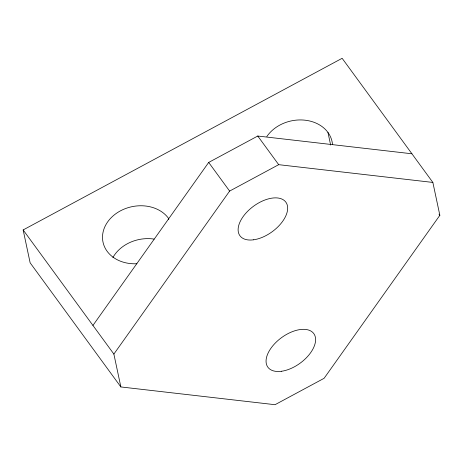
<?xml version="1.0" encoding="UTF-8"?>
<svg xmlns="http://www.w3.org/2000/svg" width="463" height="463" viewBox="0 0 463 463"><rect width="100%" height="100%" fill="white"/><g stroke="black" fill="none" stroke-linecap="round" stroke-linejoin="round"><path stroke-width="0.69" d="M92.941 325.431L208.686 162.432L257.758 136.029L411.925 153.785M120.86 386.941L113.875 354.079L229.625 191.08L278.697 164.672L432.864 182.434L439.85 215.301L324.106 378.3L275.028 404.703L120.86 386.941L30.136 262.805L23.15 229.937L342.14 58.297L432.864 182.434M439.011 214.155L439.85 215.301M257.758 136.029L278.697 164.672M208.686 162.432L229.625 191.08M23.15 229.937L113.875 354.079M327.96 132.447L330.634 145.035M168.764 219.665L168.463 218.27A35.558 28.694 -12 0 0 107.526 222.09A35.558 28.694 -12 0 0 136.863 263.742M112.897 257.544A35.558 28.694 -12 0 1 154.127 239.087M266.838 136.527A35.558 28.694 -12 0 1 305.424 120.235A35.558 28.694 -12 0 1 332.498 144.549M253.649 239.793A28.446 15.794 -36.2 0 0 287.43 205.757A28.446 15.794 -36.2 0 0 247.601 211.331A28.446 15.794 -36.2 0 0 253.649 239.793M281.591 371.251A28.446 15.794 -36.2 0 0 315.372 337.214A28.446 15.794 -36.2 0 0 275.543 342.788A28.446 15.794 -36.2 0 0 281.591 371.251"/></g></svg>
